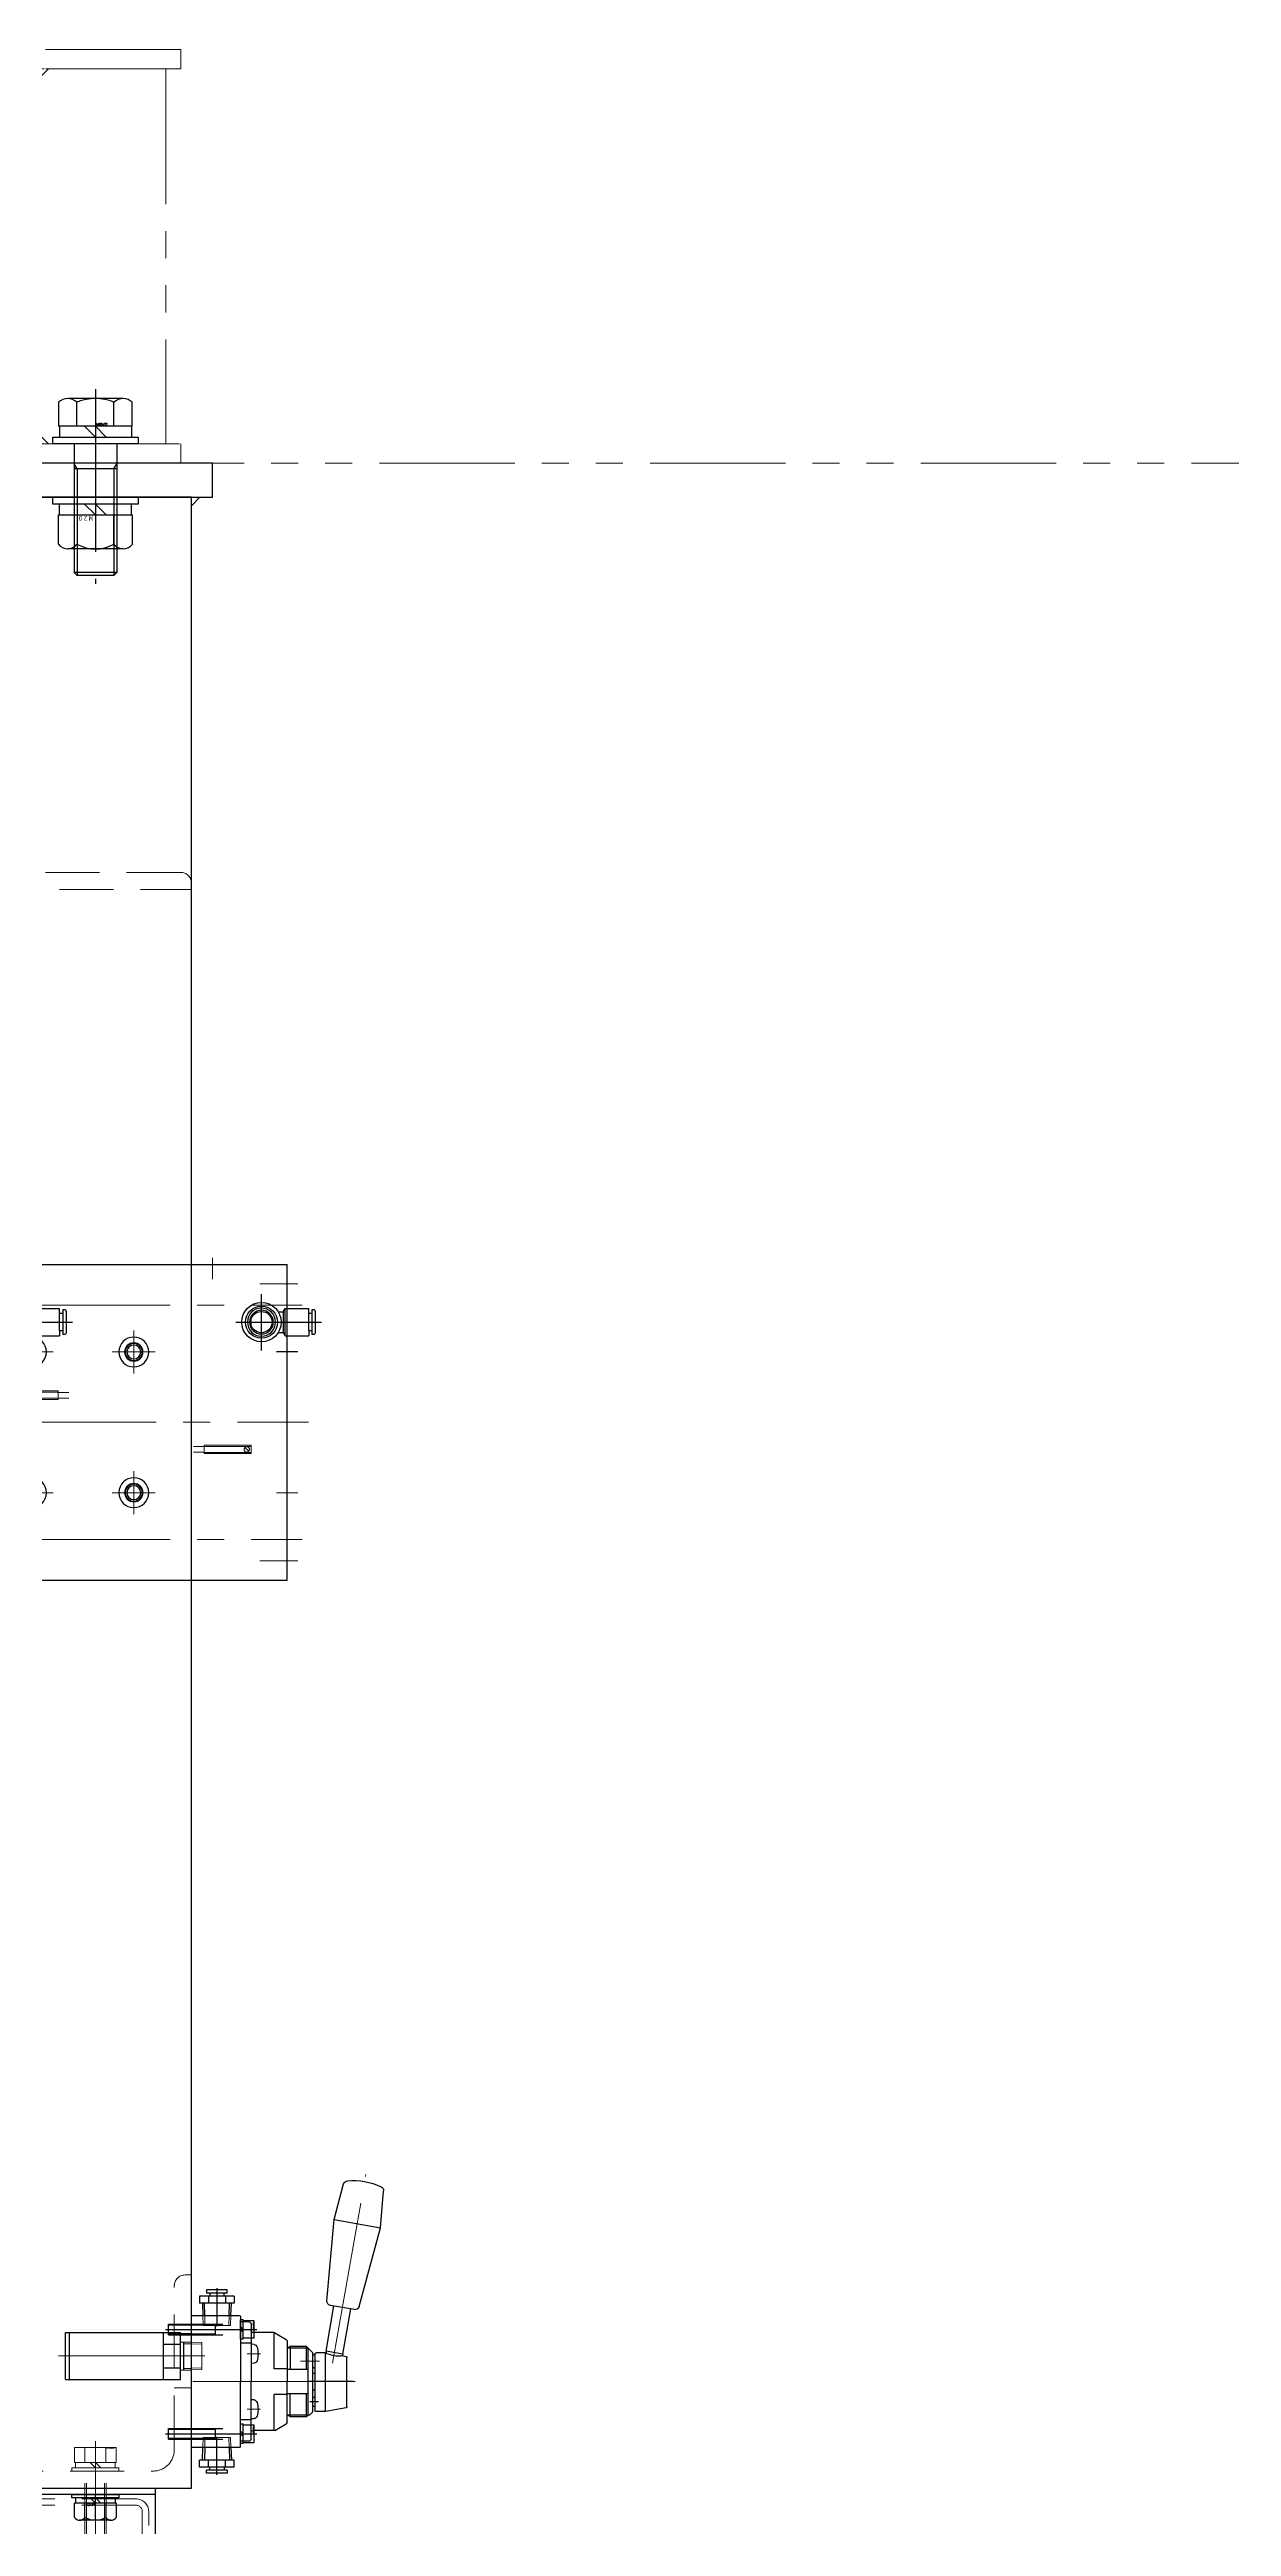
# Model space of a CAD drawing. Header units: millimetres. Extents: x -8731 to 85711, y -14522 to 31379.
# Drawn here: x 73307 to 73862, y 6993 to 8155 of the extents above; entities that cross this region are included whole.
import ezdxf

# ---------------------------------------------------------------- set-up
doc = ezdxf.new("R2010")
doc.units = ezdxf.units.MM
doc.header["$LTSCALE"] = 4
for name, pattern in [('CENTER2', [28.575, 19.05, -3.175, 3.175, -3.175]), ('HIDDEN', [9.525, 6.35, -3.175]), ('PHANTOM2', [31.75, 15.875, -3.175, 3.175, -3.175, 3.175, -3.175])]:
    doc.linetypes.add(name, pattern=pattern)
for name, color, linetype, lineweight in [('01_NORMAL', 7, 'Continuous', 25), ('04_HIDDEN', 2, 'HIDDEN', 13), ('05_CENTER', 4, 'CENTER2', 13), ('06_PHANTOM', 2, 'PHANTOM2', 13), ('08_DIM', 3, 'Continuous', 13)]:
    doc.layers.add(name, color=color, linetype=linetype, lineweight=lineweight)
doc.layers.add('10_DRAFT', color=8, linetype='Continuous', lineweight=0, plot=False)
doc.styles.add('KANJI0', font='txt.shx', dxfattribs={"width": 0.9, "height": 30, "bigfont": 'bigfont'})
doc.styles.add('KSS_TXT', font='txt.shx', dxfattribs={"bigfont": 'extfont2.shx'})
doc.styles.add('KSS_TXT_L', font='txt.shx', dxfattribs={"height": 9, "bigfont": 'extfont2.shx'})
doc.styles.get("Standard").update_dxf_attribs({"font": 'txt.shx', "bigfont": 'extfont2.shx'})

# ---------------------------------------------------------------- blocks, each defined once
blk = doc.blocks.new('KK07194150698_1_1_1')
for p, q in [((-75, 194), (75, 194)), ((-75, 185), (-75, 194)), ((75, 185), (75, 194)), ((-75, 185), (-11, 185)), ((-3, 177), (-3, 17)), ((3, 17), (3, 177)), ((11, 185), (75, 185)), ((-11, 9), (-75, 9)), ((-75, 9), (-75, 0)), ((-75, 0), (75, 0)), ((75, 9), (11, 9)), ((75, 0), (75, 9))]:
    blk.add_line(p, q)
for centre, start, end in [((-11, 177), 0, 90), ((11, 177), 90, 180), ((-11, 17), 270, 0), ((11, 17), 180, 270)]:
    blk.add_arc(centre, 8, start, end)
at = {"flags": 3}
blk.add_attdef('PARAM', (0, 0), '', height=1, dxfattribs=at)
blk = doc.blocks.new('M20Nza_1_1_1')
at = {"color": 0}
for p, q in [((-13, 24.3), (13, 24.3)), ((-17.3, 8.3), (-17.3, 22)), ((-8.7, 22), (-8.7, 8.3)), ((8.6, 8.3), (8.6, 22)), ((17.3, 22), (17.3, 8.3)), ((17.3, 8.3), (-17.3, 8.3)), ((-16.9, 8.3), (-16.9, 3.2)), ((-5.1, 8.3), (0, 3.2)), ((0, 8.3), (5.1, 3.2)), ((16.9, 8.3), (16.9, 3.2))]:
    blk.add_line(p, q, dxfattribs=at)
at = {"color": 0, "linetype": 'CENTER2'}
blk.add_line((0, 0), (0, 24.3), dxfattribs=at)
at = {"color": 0}
blk.add_lwpolyline([(-20, 3.2), (20, 3.2), (20, 0), (-20, 0)], close=True, dxfattribs=at)
for centre, radius, start, end in [((-13, 19.1), 5.19, 33.626, 146.374), ((0, 7), 17.3, 60, 120), ((13, 19.1), 5.19, 33.626, 146.374)]:
    blk.add_arc(centre, radius, start, end, dxfattribs=at)
at = {"layer": '10_DRAFT', "style": 'KANJI0', "width": 0.82}
blk.add_text('Ｍ２０', height=2.14, dxfattribs=at).set_placement((0.9, 8.6))
blk = doc.blocks.new('A$C233716BE_1_1_1')
at = {"color": 0}
for p, q in [((-8.6, 61.7), (-10, 60.3)), ((-10, 0), (-10, 60.3)), ((-10, 60.3), (10, 60.3)), ((-8.6, 11.7), (-8.6, 61.7)), ((-8.6, 61.7), (8.6, 61.7)), ((10, 60.3), (8.6, 61.7)), ((8.6, 11.7), (8.6, 61.7)), ((10, 0), (10, 60.3)), ((-8.6, 11.7), (-10, 9.4)), ((-10, 11.7), (10, 11.7)), ((8.6, 11.7), (10, 9.4)), ((-17.3, -8.3), (-17.3, -19.5)), ((-17.3, -8.3), (17.3, -8.3)), ((-16.9, -8.3), (-16.9, -3.2)), ((-8.7, -8.3), (-8.7, -19.5)), ((0, -8.3), (-5.1, -3.2)), ((5.1, -8.3), (0, -3.2)), ((8.7, -8.3), (8.7, -19.5)), ((16.9, -8.3), (16.9, -3.2)), ((17.3, -19.5), (17.3, -8.3)), ((-13, -21.3), (13, -21.3))]:
    blk.add_line(p, q, dxfattribs=at)
at = {"color": 0, "linetype": 'CENTER2'}
blk.add_line((0, -25.6), (0, 65.7), dxfattribs=at)
at = {"color": 0}
blk.add_lwpolyline([(20, -3.2), (-20, -3.2), (-20, 0), (20, 0)], close=True, dxfattribs=at)
for centre, radius, start, end in [((-13, -15.3), 6, 224.6, 315.4), ((0, 0.6), 21.9, 246.6, 293.4), ((13, -15.3), 6, 224.6, 315.4)]:
    blk.add_arc(centre, radius, start, end, dxfattribs=at)
at = {"layer": '10_DRAFT', "style": 'KSS_TXT'}
blk.add_text('M20x70', height=1, rotation=180, dxfattribs=at).set_placement((-0.4, -8.8))
blk = doc.blocks.new('AN202-02a_1_1_1')
at = {"color": 0}
for p, q in [((-59.1, 11), (-13.1, 11)), ((-59.1, 11), (-59.1, -11)), ((-57.1, 11), (-57.1, -11)), ((-13.1, 11), (-5.1, 11)), ((-13.1, 11), (-13.1, -11)), ((-13.1, 5.5), (-5.1, 5.5)), ((-5.1, 11), (-5.1, -11)), ((-5.1, 6.7), (0, 6.5)), ((-3.5, 6.7), (-3.5, -6.7)), ((-3.5, 5.8), (0, 5.7)), ((-59.1, -11), (-13.1, -11)), ((-13.1, -5.5), (-5.1, -5.5)), ((-13.1, -11), (-5.1, -11)), ((-5.1, -6.7), (0, -6.5)), ((-3.5, -5.8), (0, -5.7))]:
    blk.add_line(p, q, dxfattribs=at)
at = {"layer": '05_CENTER', "color": 0}
blk.add_line((-62.3, 0), (4.9, 0), dxfattribs=at)
at = {"layer": '10_DRAFT'}
for p, q in [((0, 6.5), (4.9, 6.4)), ((0, -6.5), (0, 6.5)), ((0, 5.7), (4.9, 5.5)), ((4.9, 6.4), (4.9, -6.4)), ((0, -5.7), (4.9, -5.5)), ((0, -6.5), (4.9, -6.4))]:
    blk.add_line(p, q, dxfattribs=at)
blk = doc.blocks.new('KQ2H06-02Sa_1_1_1')
at = {"color": 0}
for p, q in [((4.8, 12), (-4.9, 12)), ((-4.9, 12), (-4.9, 10.5)), ((4.8, 10.5), (4.8, 12)), ((8.1, 9.1), (-8.1, 9.1)), ((-8.1, 9.1), (-8.1, 5.8)), ((8.1, 5.8), (-8.1, 5.8)), ((-6.8, 5.8), (-6.6, 0)), ((-5.7, 0), (-5.9, 5.8)), ((4.8, 10.5), (-4.9, 10.5)), ((-4, 9.1), (-4, 5.8)), ((-3.4, 10.5), (-3.4, 9.1)), ((3.4, 9.1), (3.4, 10.5)), ((4, 9.1), (4, 5.8)), ((5.7, 0), (5.9, 5.8)), ((6.6, 0), (6.8, 5.8)), ((8.1, 9.1), (8.1, 5.8))]:
    blk.add_line(p, q, dxfattribs=at)
at = {"color": 0, "linetype": 'CENTER2'}
blk.add_line((0, 12.8), (0, -4.7), dxfattribs=at)
at = {"layer": '10_DRAFT'}
for p, q in [((-6.6, 0), (6.6, 0)), ((-5.6, -4.7), (-5.7, 0)), ((5.6, -4.7), (5.7, 0)), ((6.4, -4.7), (6.6, 0)), ((-6.6, 0), (-6.4, -4.7)), ((6.4, -4.7), (-6.4, -4.7))]:
    blk.add_line(p, q, dxfattribs=at)
blk = doc.blocks.new('VH202-02a_1_1_1')
at = {"color": 0}
for p, q in [((35.2, 78.7), (72.2, 88.7)), ((72.2, 88.7), (89.4, 90.2)), ((76.1, 67), (72.2, 88.7)), ((-12.3, 72.6), (-14, 63)), ((-11.8, 73), (11.3, 73)), ((0, 76), (0, 55)), ((12.1, 71.2), (11.8, 72.6)), ((12.9, 71.1), (12, 70.7)), ((12.9, 71.1), (34.1, 74.8)), ((12.9, 71.1), (14.3, 63.2)), ((33.8, 76.5), (34.8, 70.9)), ((34.8, 70.9), (35.7, 65.3)), ((76.1, 67), (92.7, 71.4)), ((-14, 63), (-14, 58.5)), ((-14, 63), (13.4, 63)), ((-9.5, 59.7), (-9.5, 55.6)), ((14.3, 63.2), (13.2, 63.3)), ((13.5, 62.8), (13.5, 58.5)), ((14.3, 63.2), (35.5, 66.9)), ((37.9, 63.6), (76.1, 67)), ((-16.5, 54), (-15.7, 54.8)), ((-16.5, 54), (-16.5, 46.3)), ((-16.5, 54), (-5.7, 54)), ((-15.7, 55.5), (-14.2, 57)), ((-15.7, 55.5), (-15.7, 54.8)), ((-15.7, 54.8), (15.7, 54.8)), ((-15.7, 54.8), (-15.7, 45.5)), ((-14.2, 57), (0, 57)), ((13.1, 58), (-13.5, 58)), ((-5.7, 54.8), (-5.7, 45)), ((-4, 58), (-4, 57)), ((0, 57), (13.5, 57)), ((4, 57), (4, 58)), ((5.7, 54.8), (5.7, 45)), ((5.7, 54), (16.5, 54)), ((12.3, 57), (12.3, 57)), ((15.7, 54.8), (13.5, 57)), ((15.7, 54.8), (15.7, 45.5)), ((16.5, 54), (15.7, 54.8)), ((16.5, 54), (16.5, 46.3)), ((-23, 38.9), (-6, 38.9)), ((-23, 38.7), (-23, 29)), ((-22.9, 39.2), (-19.8, 44.5)), ((-18.9, 45), (0, 45)), ((-16.5, 46.3), (-15.7, 45.5)), ((-16.5, 46.3), (-5.7, 46.3)), ((-6, 45), (-6, 38.9)), ((18.9, 45), (0, 45)), ((16.5, 46.3), (5.7, 46.3)), ((6, 45), (6, 38.9)), ((6, 38.9), (23, 38.9)), ((16.5, 46.3), (15.7, 45.5)), ((22.9, 39.2), (19.8, 44.5)), ((23, 38.7), (23, 29)), ((-28, 27), (-28, 23)), ((-27, 28), (0, 28)), ((-18, 28), (-18, 23)), ((-17.4, 29.5), (-17.5, 28)), ((-8.6, 29.5), (-8.5, 28)), ((27, 28), (0, 28)), ((8.6, 29.5), (8.5, 28)), ((17.4, 29.5), (17.5, 28)), ((18, 28), (18, 23)), ((28, 27), (28, 23)), ((-31, 22.5), (-31, 0)), ((-30.5, 23), (0, 23)), ((30.5, 23), (0, 23)), ((31, 0), (31, 22.5)), ((-31, 0), (31, 0))]:
    blk.add_line(p, q, dxfattribs=at)
for centre, radius, start, end in [((89.6, 88.2), 2, 25.5521, 95.0001), ((64.3, 76.1), 30, 354.4478, 25.5522), ((-11.8, 72.5), 0.5, 89.9998, 170), ((11.3, 72.5), 0.5, 9.9999, 89.9981), ((25.8, 69.2), 13.9, 171.8772, 207.6249), ((35.7, 76.8), 2, 105, 189.9999), ((92.2, 73.4), 2, 284.9999, 354.4476), ((-13.5, 58.5), 0.5, 180, 269.9999), ((13, 58.5), 0.5, 281.5389, 0), ((37.7, 65.6), 2, 190, 275), ((-9.5, 58.6), 2.5, 194.4749, 220.5396), ((-9.5, 58.6), 2.5, 319.4604, 345.5251), ((5.7, 57), 1, 0, 90), ((13.3, 57), 1, 101.5371, 180.0002), ((-22, 38.7), 1, 150.0001, 180.0002), ((-18.9, 44), 1, 89.9997, 149.9998), ((-16.2, 45.5), 0.5, 270, 360), ((16.2, 45.5), 0.5, 180, 270), ((18.9, 44), 1, 30.0002, 90.0004), ((22, 38.7), 1, 0, 29.9999), ((-27, 27), 1, 90, 180), ((-24, 29), 1, 270, 360), ((-15.8, 29.3), 1.6, 105.494, 174.9999), ((-13, 19.3), 12, 74.5061, 105.4944), ((-10.2, 29.3), 1.6, 5.0001, 74.506), ((10.2, 29.3), 1.6, 105.494, 174.9999), ((13, 19.3), 12, 74.5061, 105.4944), ((15.8, 29.3), 1.6, 5.0001, 74.506), ((24, 29), 1, 180, 270), ((27, 27), 1, 0, 90), ((-30.5, 22.5), 0.5, 90, 180), ((30.5, 22.5), 0.5, 0, 90)]:
    blk.add_arc(centre, radius, start, end, dxfattribs=at)
at = {"layer": '05_CENTER', "color": 0}
for p, q in [((8.6, 66.3), (97.1, 81.9)), ((0, 76.9), (0, 0)), ((9.5, 60.1), (9.5, 51.2)), ((-24.5, 25.5), (-24.5, -3.4)), ((-13, 32.4), (-13, 26.2)), ((13, 32.4), (13, 26.2)), ((24.5, 25.5), (24.5, -3.4)), ((-33.1, 12), (-25.9, 12)), ((33.1, 12), (25.9, 12)), ((12, 6.4), (12, -2.4))]:
    blk.add_line(p, q, dxfattribs=at)
at = {"color": 0, "rotation": 90}
blk.add_blockref('KQ2H06-02Sa_1_1_1', (-31, 12), dxfattribs=at)
at = {"color": 0, "xscale": -1, "rotation": 270}
blk.add_blockref('KQ2H06-02Sa_1_1_1', (31, 12), dxfattribs=at)
blk = doc.blocks.new('A$C7F2E56CE_1_1_1')
at = {"color": 4}
blk.add_blockref('VH202-02a_1_1_1', (0, 0), dxfattribs=at)
at = {"color": 4, "rotation": 90}
blk.add_blockref('AN202-02a_1_1_1', (12, 0), dxfattribs=at)
blk = doc.blocks.new('A$C169829DD_1_1_1')
at = {"color": 0}
for p, q in [((-4.6, 1.3), (-4.6, 0)), ((-4.6, 1.3), (4.6, 1.3)), ((-4.6, 0), (4.6, 0)), ((4.2, 6.3), (-4.2, 6.3)), ((-4.2, 6.3), (-4.2, 1.3)), ((0, 0), (-1.3, 1.3)), ((0, 1.3), (1.3, 0)), ((4.2, 1.3), (4.2, 6.3)), ((4.6, 0), (4.6, 1.3))]:
    blk.add_line(p, q, dxfattribs=at)
at = {"color": 0, "linetype": 'HIDDEN'}
for p, q in [((-2.5, -33.7), (-2.5, 0)), ((2.5, -33.7), (2.5, 0)), ((-2.5, -11.7), (2.5, -11.7)), ((-2.1, -33.7), (-2.1, -11.7)), ((2.1, -33.7), (2.1, -11.7)), ((-2.5, -33.7), (2.5, -33.7))]:
    blk.add_line(p, q, dxfattribs=at)
at = {"color": 0, "linetype": 'CENTER2'}
blk.add_line((0, -35.2), (0, 7.8), dxfattribs=at)
at = {"layer": '10_DRAFT', "style": 'KSS_TXT_L'}
blk.add_text('CS-M5x35L,SW', height=0.3, dxfattribs=at).set_placement((0.4, 6))
blk = doc.blocks.new('A$C25D70F81_1_1_1')
at = {"rotation": 270}
for name, p in [('A$C7F2E56CE_1_1_1', (0, 0)), ('A$C169829DD_1_1_1', (23, 24.5)), ('A$C169829DD_1_1_1', (23, -24.5))]:
    blk.add_blockref(name, p, dxfattribs=at)
blk = doc.blocks.new('M8Tz_1_1_1')
at = {"color": 0}
for radius in [4, 3.25]:
    blk.add_circle((0, 0), radius, dxfattribs=at)
at = {"layer": '05_CENTER'}
for p, q in [((6.9, 0), (-6.9, 0)), ((0, -6.9), (0, 6.9))]:
    blk.add_line(p, q, dxfattribs=at)
blk = doc.blocks.new('A$C448B04A9_1_1_1')
at = {"color": 0}
for p, q in [((3, 100), (0, 100)), ((0, 0), (0, 100)), ((8, 18), (8, 95)), ((0, 0), (100, 0)), ((95, 8), (18, 8)), ((100, 3), (100, 0))]:
    blk.add_line(p, q, dxfattribs=at)
for centre, radius, start, end in [((3, 95), 5, 0, 90), ((18, 18), 10, 180, 270), ((95, 3), 5, 0, 90)]:
    blk.add_arc(centre, radius, start, end, dxfattribs=at)
blk = doc.blocks.new('A$C2B5B3F11_1_1_1')
at = {"color": 0}
for points in [[(2660, 0), (2540, 0), (2540, -16), (2660, -16)], [(2550, -950), (2650, -950), (2650, -16), (2550, -16)]]:
    blk.add_lwpolyline(points, close=True, dxfattribs=at)
at = {"layer": '04_HIDDEN'}
for p, q in [((2650, -873), (2642, -873)), ((2650, -873), (2642, -873)), ((2650, -873.5), (2642, -873.5)), ((2650, -877.5), (2642, -877.5)), ((2650, -878), (2642, -878)), ((2650, -903), (2642, -903)), ((2650, -922), (2642, -922)), ((2650, -922.5), (2642, -922.5)), ((2650, -926.5), (2642, -926.5)), ((2650, -927), (2642, -927))]:
    blk.add_line(p, q, dxfattribs=at)
at = {"layer": '05_CENTER'}
for p, q in [((2605, 16.1), (2605, -31.6)), ((2654.1, -875.5), (2638, -875.5)), ((2654.1, -924.5), (2638, -924.5)), ((2605, -933.8), (2605, -958.2))]:
    blk.add_line(p, q, dxfattribs=at)
at = {"layer": '08_DIM'}
blk.add_lwpolyline([(2650, -16), (2654, -16), (2650, -20), (2650, -20)], close=True, dxfattribs=at)
at = {"layer": '10_DRAFT'}
blk.add_line((2650, -888), (2642, -888), dxfattribs=at)
at = {"extrusion": (0, 0, -1), "zscale": -1, "rotation": 180}
for p in [(-2623, -417), (-2623, -483)]:
    blk.add_blockref('M8Tz_1_1_1', p, dxfattribs=at)
at = {"layer": '04_HIDDEN'}
blk.add_blockref('A$C448B04A9_1_1_1', (2550, -200), dxfattribs=at)
at = {"layer": '04_HIDDEN', "extrusion": (0, 0, -1), "zscale": -1}
blk.add_blockref('A$C448B04A9_1_1_1', (-2650, -950), dxfattribs=at)
blk = doc.blocks.new('MUCAP206Ja_1_1_1')
at = {"color": 0}
for p, q in [((-4, 83.4), (-4, 84.6)), ((-3.3, 88.8), (-2.4, 91.5)), ((-3.3, 88.8), (3.3, 88.8)), ((3, 83), (-3, 83)), ((-2.8, 87.1), (2.8, 87.1)), ((-2.4, 91.5), (2.4, 91.5)), ((-2, 84.6), (-2, 83.4)), ((2, 84.6), (2, 83.4)), ((3.3, 88.8), (2.4, 91.5)), ((4, 84.6), (4, 83.4)), ((-3, 63.4), (-2.1, 63.9)), ((3, 63.4), (-3, 63.4)), ((-3, 62.9), (-3, 63.4)), ((-2.4, 63), (-2.4, 63.7)), ((2.1, 63.9), (-2.1, 63.9)), ((3, 63.4), (2.1, 63.9)), ((2.4, 63), (2.4, 63.7)), ((3, 62.9), (3, 63.4)), ((-41.2, 21.5), (-38.7, 46.6)), ((41.2, 21.5), (38.7, 46.6)), ((-41.4, 20.3), (-40, 45.1)), ((-18.8, 35.5), (-19.3, 35.2)), ((-19.3, 35.2), (-16.3, 30.1)), ((-19.3, 35.2), (-19.3, 34.2)), ((-18.6, 35), (-19.3, 34.6)), ((41.4, 20.3), (40, 45.1)), ((-19.3, 34.2), (-17.1, 30.6)), ((-16.3, 30.1), (-17.1, 30.6)), ((-16.2, 30.7), (-16.8, 30.4)), ((-15.8, 30.3), (-16.3, 30.1)), ((-77.7, 13.2), (-33.7, 14.8)), ((-75.5, 17), (-75.5, 15.2)), ((-74.5, 18), (-43.4, 18)), ((60.4, 13.8), (33.7, 14.8)), ((74.5, 18), (43.4, 18)), ((62.5, 17), (62.5, 15.8)), ((75.5, 17), (75.5, 15.2)), ((77.7, 13.2), (77.4, 13.2)), ((-82.5, 8.2), (-82.5, 0)), ((-82.5, 0), (-29.5, 0)), ((-29.5, 0), (-28.5, 1)), ((-28.5, 9.8), (-28.5, 1)), ((-28.1, 1), (28.1, 1)), ((28.5, 9.8), (28.5, 1)), ((29.5, 0), (28.5, 1)), ((82.5, 0), (29.5, 0)), ((82.5, 8.2), (82.5, 0))]:
    blk.add_line(p, q, dxfattribs=at)
for radius in [32, 29.8, 20.2, 15]:
    blk.add_circle((0, 42.9), radius, dxfattribs=at)
for centre, radius, start, end in [((0, 42.9), 40.1, 3.0846, 176.9154), ((0, 42.9), 38.9, 5.5232, 174.4768), ((-3, 83.4), 1.56, 49.7398, 130.2602), ((-3, 84.6), 1.56, 229.7398, 310.2602), ((0, 88.8), 3.3, 180, 208.0616), ((-8.8, 87.4), 6, 336.1715, 353.8983), ((-3.6, 86.9), 0.8, 353.8983, 28.0616), ((0, 79.3), 5.7, 69.2291, 110.7709), ((0, 88.7), 5.7, 249.2291, 290.7709), ((0, 90), 1.59, 69.555, 110.445), ((3, 83.4), 1.56, 49.7398, 130.2602), ((3, 84.6), 1.56, 229.7398, 310.2602), ((3.6, 86.9), 0.8, 151.9384, 186.1017), ((8.8, 87.4), 6, 186.1017, 203.8285), ((0, 88.8), 3.3, 331.9384, 0), ((0, 42.9), 33, 0, 180), ((112.9, 46.6), 146, 181.901, 193.2451), ((-112.9, 46.6), 146, 346.7549, 358.099), ((-77.5, 8.2), 5, 92.1211, 180), ((-77.5, 15.2), 2, 272.1211, 0), ((-74.5, 17), 1, 90, 180), ((-49.1, 22.2), 8, 272.1211, 354.4768), ((-43.4, 20), 2, 270, 312.599), ((-33.5, 9.8), 5, 0, 92.1211), ((0, 123.4), 114, 254.7154, 285.2846), ((33.5, 9.8), 5, 87.8789, 180), ((49.1, 22.2), 8, 185.5232, 267.8789), ((43.4, 20), 2, 227.401, 270), ((60.5, 15.8), 2, 267.8789, 0), ((63.5, 17), 1, 90, 180), ((74.5, 17), 1, 0, 90), ((77.5, 15.2), 2, 180, 267.8789), ((77.5, 8.2), 5, 0, 87.8789), ((-28.1, 0), 1, 90, 135), ((28.1, 0), 1, 45, 90)]:
    blk.add_arc(centre, radius, start, end, dxfattribs=at)
at = {"layer": '04_HIDDEN', "color": 0}
for p, q in [((-71, 18), (-71, 0)), ((-50, 18), (-50, 0)), ((50, 18), (50, 0)), ((71, 18), (71, 0))]:
    blk.add_line(p, q, dxfattribs=at)
at = {"layer": '05_CENTER', "color": 0}
for p, q in [((0, 93.1), (0, 0)), ((-45.2, 42.9), (45.2, 42.9)), ((-20.8, 30.9), (-10.4, 36.9)), ((-60.5, 23), (-60.5, -5)), ((60.5, 23), (60.5, -5))]:
    blk.add_line(p, q, dxfattribs=at)
at = {"layer": '10_DRAFT'}
blk.add_circle((0, 42.9), 25, dxfattribs=at)
blk = doc.blocks.new('M14Nza_1_1_1')
at = {"color": 0}
for p, q in [((-12.7, 15.4), (-12.7, 6.1)), ((-9.5, 17.1), (9.5, 17.1)), ((-6.4, 6.1), (-6.4, 15.4)), ((6.4, 15.4), (6.4, 6.1)), ((12.7, 15.4), (12.7, 6.1)), ((-12.7, 6.1), (12.7, 6.1)), ((-12.2, 2.6), (-12.2, 6.1)), ((-3.5, 6.1), (0, 2.6)), ((0, 6.1), (3.5, 2.6)), ((12.2, 6.1), (12.2, 2.6))]:
    blk.add_line(p, q, dxfattribs=at)
at = {"color": 0, "linetype": 'CENTER2'}
blk.add_line((0, 0), (0, 17.1), dxfattribs=at)
at = {"color": 0}
blk.add_lwpolyline([(-15, 0), (15, 0), (15, 2.6), (-15, 2.6)], close=True, dxfattribs=at)
for centre, radius, start, end in [((-9.5, 13.3), 3.81, 33.626, 146.374), ((0, 4.4), 12.7, 60, 120), ((9.5, 13.3), 3.81, 33.626, 146.374)]:
    blk.add_arc(centre, radius, start, end, dxfattribs=at)
at = {"layer": '10_DRAFT', "ltscale": 3, "style": 'KANJI0', "width": 0.82}
blk.add_text('Ｍ１４', height=1.5, dxfattribs=at).set_placement((0.4, 6.2))
blk = doc.blocks.new('A$C05FE0EC2_1_1_1')
at = {"color": 0, "linetype": 'CENTER2'}
blk.add_line((0, -19), (0, 14), dxfattribs=at)
at = {"color": 0}
for p, q in [((-11, 1.5), (11, 1.5)), ((-11, 1.5), (-11, 0)), ((-11, 0), (11, 0)), ((-9.8, 11), (9.8, 11)), ((-9.8, 4), (-9.8, 11)), ((9.8, 4), (-9.8, 4)), ((-9.3, 4), (-9.3, 1.5)), ((-4.9, 4), (-4.9, 11)), ((0, 1.5), (-2.5, 4)), ((0, 4), (2.5, 1.5)), ((4.9, 4), (4.9, 11)), ((9.2, 1.5), (9.2, 4)), ((9.8, 4), (9.8, 11)), ((11, 0), (11, 1.5))]:
    blk.add_line(p, q, dxfattribs=at)
at = {"color": 0, "linetype": 'HIDDEN'}
for p, q in [((-5, -16), (-5, 0)), ((-4.2, -16), (-4.2, 0)), ((4.2, -16), (4.2, 0)), ((5, -16), (5, 0)), ((-5, -16), (5, -16))]:
    blk.add_line(p, q, dxfattribs=at)
at = {"layer": '10_DRAFT', "style": 'KSS_TXT_L'}
blk.add_text('BT-M10x20L,SW,PW', height=0.3, dxfattribs=at).set_placement((5.2, 10.7))
blk = doc.blocks.new('A$C2B91780A_1_1_1')
at = {"color": 0}
for p, q in [((-7, 42.1), (-5.6, 43.5)), ((-7, 0), (-7, 42.1)), ((-7, 42.1), (7, 42.1)), ((-5.6, 43.5), (5.6, 43.5)), ((-5.6, 0), (-5.6, 43.5)), ((7, 42.1), (5.6, 43.5)), ((5.6, 0), (5.6, 43.5)), ((7, 0), (7, 42.1)), ((-14, -3), (-14, 0)), ((-14, 0), (14, 0)), ((14, 0), (14, -3)), ((14, -3), (-14, -3)), ((-12.7, -15.8), (-12.7, -6.5)), ((-12.7, -6.5), (12.7, -6.5)), ((-12.2, -6.5), (-12.2, -3)), ((-6.4, -15.8), (-6.4, -6.5)), ((0.6, -6.5), (-0.6, -3)), ((6.4, -6.5), (6.4, -15.8)), ((12.2, -3), (12.2, -6.5)), ((12.7, -15.8), (12.7, -6.5)), ((9.5, -17.5), (-9.5, -17.5))]:
    blk.add_line(p, q, dxfattribs=at)
at = {"color": 0, "linetype": 'CENTER2'}
blk.add_line((0, 46.1), (0, -21.2), dxfattribs=at)
at = {"color": 0}
for centre, radius, start, end in [((-9.5, -13.7), 3.81, 213.626, 326.374), ((0, -4.8), 12.7, 240, 300), ((9.5, -13.7), 3.81, 213.626, 326.374)]:
    blk.add_arc(centre, radius, start, end, dxfattribs=at)
at = {"layer": '10_DRAFT', "ltscale": 3, "style": 'KANJI0', "width": 0.82}
blk.add_text('M14x50', height=1, rotation=180, dxfattribs=at).set_placement((-0.5, -6.6))
blk = doc.blocks.new('A$C197C4387_1_1_1')
at = {"color": 0}
for p, q in [((25, 85), (6, 85)), ((25, 82), (6, 82)), ((25, 82), (25, 85)), ((50, 85), (25.8, 85)), ((50, 82), (25.8, 82)), ((50, 82), (50, 85)), ((0, 79), (0, -79)), ((3, -79), (3, 79)), ((25, -82), (6, -82)), ((6, -85), (25, -85)), ((25, -85), (25, -82)), ((50, -82), (25.8, -82)), ((50, -85), (25.8, -85)), ((50, -82), (50, -85))]:
    blk.add_line(p, q, dxfattribs=at)
for centre, radius, start, end in [((6, 79), 6, 90, 180), ((6, 79), 3, 90, 180), ((6, -79), 6, 180, 270), ((6, -79), 3, 180, 270)]:
    blk.add_arc(centre, radius, start, end, dxfattribs=at)
at = {"layer": '05_CENTER'}
for p, q in [((9.2, 65), (-6.2, 65)), ((9.2, 60.5), (-6.2, 60.5)), ((9.2, -60.5), (-6.2, -60.5)), ((9.2, -65), (-6.2, -65))]:
    blk.add_line(p, q, dxfattribs=at)
blk = doc.blocks.new('A$C6FDC4AF3_1_1_1')
at = {"color": 0}
for radius in [40, 30.5, 20.5]:
    blk.add_circle((0, 0), radius, dxfattribs=at)
at = {"layer": '05_CENTER'}
for p, q in [((0, -45.6), (0, 45.6)), ((45.6, 0), (-45.6, 0))]:
    blk.add_line(p, q, dxfattribs=at)
blk = doc.blocks.new('A$C6A332CFA_1_1_1')
at = {"color": 0}
for radius in [30, 20]:
    blk.add_circle((0, 0), radius, dxfattribs=at)
at = {"layer": '01_NORMAL'}
blk.add_circle((0, 0), 15, dxfattribs=at)
at = {"layer": '10_DRAFT'}
for p, q in [((0, -34.5), (0, 34.5)), ((34.5, 0), (-34.5, 0))]:
    blk.add_line(p, q, dxfattribs=at)
blk = doc.blocks.new('SCSPJ40-12a_1_1')
at = {"color": 0}
for p, q in [((-1, 20), (-1, 30)), ((1, 20), (1, 30)), ((-1, -20), (-1, -30)), ((1, -20), (1, -30))]:
    blk.add_line(p, q, dxfattribs=at)
for radius, start, end in [(30, 91.9102, 268.0898), (30, 271.9102, 88.0898), (20, 92.866, 267.134), (20, 272.866, 87.134)]:
    blk.add_arc((0, 0), radius, start, end, dxfattribs=at)
at = {"layer": '04_HIDDEN', "color": 0}
for p, q in [((-13.2, 27), (-1, 27)), ((-12, 27.5), (-1, 27.5)), ((1, 27.8), (6, 27.8)), ((6, 20.5), (6, 29.4)), ((-19.8, 22.5), (-1, 22.5)), ((-19.2, 23.1), (-1, 23.1)), ((1, 22.2), (6, 22.2)), ((6, 20.5), (21.9, 20.5)), ((-19.8, -22.5), (-1, -22.5)), ((-19.2, -23.1), (-1, -23.1)), ((1, -22.2), (6, -22.2)), ((6, -20.5), (6, -29.4)), ((6, -20.5), (21.9, -20.5)), ((-13.2, -27), (-1, -27)), ((-12, -27.5), (-1, -27.5)), ((1, -27.8), (6, -27.8))]:
    blk.add_line(p, q, dxfattribs=at)
at = {"layer": '05_CENTER', "color": 0}
for p, q in [((-19.2, 25), (19.2, 25)), ((0, 32.3), (0, -32.3)), ((-32.3, 0), (32.3, 0)), ((-19.2, -25), (19.2, -25))]:
    blk.add_line(p, q, dxfattribs=at)
blk = doc.blocks.new('A$C235153E3_1_1')
for name in ['A$C6FDC4AF3_1_1_1', 'A$C6A332CFA_1_1_1']:
    blk.add_blockref(name, (0, 0))
at = {"color": 4}
blk.add_blockref('SCSPJ40-12a_1_1', (0, 0), dxfattribs=at)
blk = doc.blocks.new('A$C1B385A3F_1_1_1')
at = {"color": 4, "rotation": 90}
blk.add_blockref('MUCAP206Ja_1_1_1', (42.9, 0), dxfattribs=at)
blk.add_blockref('A$C197C4387_1_1_1', (42.9, 0))
at = {"rotation": 90}
for name, p in [('A$C2B91780A_1_1_1', (45.9, 60.5)), ('M14Nza_1_1_1', (24.9, 60.5)), ('M14Nza_1_1_1', (24.9, -60.5)), ('A$C2B91780A_1_1_1', (45.9, -60.5))]:
    blk.add_blockref(name, p, dxfattribs=at)
at = {"layer": '04_HIDDEN', "rotation": 90}
for name, p in [('A$C05FE0EC2_1_1_1', (42.9, 65)), ('A$C235153E3_1_1', (0, 0)), ('A$C05FE0EC2_1_1_1', (42.9, -65))]:
    blk.add_blockref(name, p, dxfattribs=at)
blk = doc.blocks.new('AS2201F-02-06c_1_1')
at = {"color": 0, "linetype": 'CENTER2'}
for p, q in [((0, 13.3), (0, -13.2)), ((12.1, 0), (-28.2, 0))]:
    blk.add_line(p, q, dxfattribs=at)
at = {"color": 0}
for p, q in [((-25.2, 0), (-25.2, 5.2)), ((-25.2, -5.2), (-25.2, 0)), ((-23.7, 5.7), (-24.7, 5.7)), ((-23.7, 4), (-23.7, 5.7)), ((-23.7, 4), (-22.2, 4)), ((-23.7, -5.7), (-23.7, 4)), ((-22.2, 4.4), (-22.2, 6.4)), ((-11.1, 6.4), (-22.2, 6.4)), ((-22.2, 3.9), (-22.2, 4.4)), ((-22.2, 3.9), (-22.2, -6.4)), ((-11.1, 6.4), (-11.1, -6.4)), ((-10.2, 4.9), (-11.1, 6.4)), ((-10.2, -4.9), (-10.2, 4.9)), ((-7.8, 4.9), (-10.2, 4.9)), ((-24.7, -5.7), (-23.7, -5.7)), ((-23.7, -4), (-22.2, -4)), ((-11.1, -6.4), (-22.2, -6.4)), ((-10.2, -4.9), (-11.1, -6.4)), ((-7.8, -4.9), (-10.2, -4.9))]:
    blk.add_line(p, q, dxfattribs=at)
for radius in [9.25, 7.5, 5]:
    blk.add_circle((0, 0), radius, dxfattribs=at)
for centre, start, end in [((-24.7, 5.2), 90, 180), ((-24.7, -5.2), 180, 270)]:
    blk.add_arc(centre, 0.5, start, end, dxfattribs=at)
blk = doc.blocks.new('MGPM50-100Za_1_1')
at = {"color": 0}
for p, q in [((0, 73), (0, -73)), ((12, 73), (0, 73)), ((12, 73), (12, -73)), ((108, 74), (252, 74)), ((108, 74), (108, -74)), ((252, 74), (252, -74)), ((108, 67.5), (12, 67.5)), ((108, 42.5), (12, 42.5)), ((108, 9), (12, 9)), ((108, -9), (12, -9)), ((257, -33), (247, -33)), ((108, -42.5), (12, -42.5)), ((108, -67.5), (12, -67.5)), ((12, -73), (0, -73)), ((108, -74), (252, -74))]:
    blk.add_line(p, q, dxfattribs=at)
for centre, radius in [((132, 33), 7), ((132, 33), 4.3), ((180, 33), 7), ((180, 33), 4.3), ((132, -33), 7), ((132, -33), 4.3), ((180, -33), 7), ((180, -33), 4.3), ((123, -47), 6.58), ((123, -47), 5.54), ((239.9, -47), 6.58), ((239.9, -47), 5.54)]:
    blk.add_circle(centre, radius, dxfattribs=at)
at = {"layer": '04_HIDDEN', "color": 0}
for p, q in [((208, 14), (213, 14)), ((213, 10.7), (213, 14.7)), ((213, 14.7), (235, 14.7)), ((213, 14.1), (235, 14.1)), ((233.9, 13.6), (232.1, 11.8)), ((235, 10.7), (235, 14.7)), ((208, 11.4), (213, 11.4)), ((213, 11.3), (235, 11.3)), ((213, 10.7), (235, 10.7)), ((122.5, -10.7), (122.5, -14.7)), ((144.5, -10.7), (122.5, -10.7)), ((144.5, -11.3), (122.5, -11.3)), ((144.5, -10.7), (144.5, -14.7)), ((149.5, -11.4), (144.5, -11.4)), ((144.5, -14.1), (122.5, -14.1)), ((144.5, -14.7), (122.5, -14.7)), ((123.6, -13.6), (125.4, -11.8)), ((149.5, -14), (144.5, -14))]:
    blk.add_line(p, q, dxfattribs=at)
for centre in [(233, 12.7), (124.5, -12.7)]:
    blk.add_circle(centre, 1.25, dxfattribs=at)
at = {"layer": '05_CENTER', "color": 0}
for p, q in [((-4.7, 65), (16.3, 65)), ((75.3, 65), (96.3, 65)), ((239.2, 65), (257, 65)), ((6.5, 55), (259, 55)), ((132, 43.1), (132, 22.9)), ((180, 43.1), (180, 22.9)), ((-5, 33), (5, 33)), ((121.9, 33), (142.1, 33)), ((169.9, 33), (190.1, 33)), ((257, 33), (247, 33)), ((0, 0), (262, 0)), ((132, -22.9), (132, -43.1)), ((180, -22.9), (180, -43.1)), ((-5, -33), (5, -33)), ((121.9, -33), (142.1, -33)), ((169.9, -33), (190.1, -33)), ((123, -38.1), (123, -55.9)), ((239.9, -38.1), (239.9, -55.9)), ((6.5, -55), (259, -55)), ((114.1, -47), (131.9, -47)), ((231, -47), (248.8, -47)), ((-4.7, -65), (16.3, -65)), ((75.3, -65), (96.3, -65)), ((123, -77.2), (123, -67.2)), ((217, -77.2), (217, -67.2)), ((239.2, -65), (257, -65))]:
    blk.add_line(p, q, dxfattribs=at)
at = {"layer": '06_PHANTOM', "color": 0}
for p, q in [((80, 73), (80, -73)), ((92, 73), (80, 73)), ((92, 73), (92, -73)), ((92, -73), (80, -73))]:
    blk.add_line(p, q, dxfattribs=at)
at = {"color": 0, "xscale": -1}
for p in [(123, -47), (239.9, -47)]:
    blk.add_blockref('AS2201F-02-06c_1_1', p, dxfattribs=at)
blk = doc.blocks.new('A$C4B002268_1_1')
blk.add_blockref('A$C1B385A3F_1_1_1', (-177.9, -33))
at = {"color": 4, "xscale": -1, "rotation": 180}
blk.add_blockref('MGPM50-100Za_1_1', (-132, -33), dxfattribs=at)
at = {"layer": '06_PHANTOM'}
blk.add_blockref('A$C1B385A3F_1_1_1', (-97.9, -33), dxfattribs=at)
blk = doc.blocks.new('A$C60F5148B_1_1')
at = {"color": 0}
for p, q in [((-528, 595), (-570, 595)), ((-570, 595), (-570, 592)), ((-528, 597), (28, 597)), ((28, 595), (65, 595)), ((65, 595), (65, 592)), ((-570, 592), (-528, 592)), ((65, 592), (28, 592)), ((-528, 3), (28, 3))]:
    blk.add_line(p, q, dxfattribs=at)
blk.add_lwpolyline([(28, 0), (-528, 0), (-528, 600), (28, 600)], close=True, dxfattribs=at)
at = {"layer": '04_HIDDEN'}
for p, q in [((-557.5, 595), (-557.5, 592)), ((-546.5, 595), (-546.5, 592)), ((-525, 589), (-525, 11)), ((-522, 11), (-522, 589)), ((22, 11), (22, 589)), ((25, 589), (25, 11)), ((-310, 13), (-310, 8)), ((-195, 18), (-305, 18)), ((-190, 8), (-190, 13)), ((-519, 8), (19, 8)), ((-519, 5), (19, 5))]:
    blk.add_line(p, q, dxfattribs=at)
for centre, radius in [((-250, 495), 92.5), ((-278.7, 564.3), 9.5), ((-221.3, 564.3), 9.5), ((-250, 495), 44.5), ((-250, 495), 41.5), ((-319.3, 523.7), 9.5), ((-180.7, 523.7), 9.5), ((-319.3, 466.3), 9.5), ((-180.7, 466.3), 9.5), ((-278.7, 425.7), 9.5), ((-221.3, 425.7), 9.5), ((-250, 350), 60)]:
    blk.add_circle(centre, radius, dxfattribs=at)
for centre, radius, start, end in [((-528, 589), 6, 0, 90), ((28, 589), 6, 90, 180), ((-528, 589), 3, 0, 90), ((28, 589), 3, 90, 180), ((-305, 13), 5, 90, 180), ((-195, 13), 5, 0, 90), ((-519, 11), 6, 180, 270), ((-519, 11), 3, 180, 270), ((19, 11), 6, 270, 0), ((19, 11), 3, 270, 0)]:
    blk.add_arc(centre, radius, start, end, dxfattribs=at)
at = {"layer": '05_CENTER'}
for p, q in [((-375, 588.8), (-375, 608.2)), ((-250, -12.8), (-250, 611.6)), ((-125, 588.8), (-125, 608.2)), ((-552, 583.8), (-552, 603.2)), ((-284.5, 578.3), (-272.9, 550.3)), ((-215.5, 578.3), (-227.1, 550.3)), ((-333.3, 529.5), (-305.3, 517.9)), ((-166.7, 529.5), (-194.7, 517.9)), ((-350.6, 495), (-149.4, 495)), ((-333.3, 460.5), (-305.3, 472.1)), ((-166.7, 460.5), (-194.7, 472.1)), ((-284.5, 411.7), (-272.9, 439.7)), ((-215.5, 411.7), (-227.1, 439.7)), ((-328.9, 350), (-171.1, 350)), ((-500, -8.2), (-500, 11.2)), ((0, -8.2), (0, 11.2))]:
    blk.add_line(p, q, dxfattribs=at)
blk.add_circle((-250, 495), 75, dxfattribs=at)
at = {"layer": '06_PHANTOM', "color": 4}
blk.add_line((22, 485), (-522, 485), dxfattribs=at)
blk = doc.blocks.new('A$C1A3C2C0C_1_1_1')
at = {"color": 0, "linetype": 'CENTER2'}
blk.add_line((0, -34), (0, 14), dxfattribs=at)
at = {"color": 0}
for p, q in [((-11, 1.5), (11, 1.5)), ((-11, 1.5), (-11, 0)), ((-9.8, 11), (9.8, 11)), ((-9.8, 4), (-9.8, 11)), ((9.8, 4), (-9.8, 4)), ((-9.3, 4), (-9.3, 1.5)), ((-4.9, 4), (-4.9, 11)), ((0, 1.5), (-2.5, 4)), ((0, 4), (2.5, 1.5)), ((4.9, 4), (4.9, 11)), ((9.2, 1.5), (9.2, 4)), ((9.8, 4), (9.8, 11)), ((11, 0), (11, 1.5)), ((-11, 0), (11, 0))]:
    blk.add_line(p, q, dxfattribs=at)
at = {"color": 0, "linetype": 'HIDDEN'}
for p, q in [((-5, -31), (-5, 0)), ((-4.2, -31), (-4.2, 0)), ((4.2, -31), (4.2, 0)), ((5, -31), (5, 0)), ((-5, -31), (5, -31))]:
    blk.add_line(p, q, dxfattribs=at)
at = {"layer": '10_DRAFT', "style": 'KSS_TXT_L'}
blk.add_text('BT-M10x35L,SW,PW', height=0.3, dxfattribs=at).set_placement((5.1, 10.7))
blk = doc.blocks.new('M10Nza_1_1_1')
at = {"color": 0}
for p, q in [((-7.3, 12), (7.4, 12)), ((-9.8, 4), (-9.8, 10.7)), ((-9.8, 4), (9.8, 4)), ((-9.2, 1.5), (-9.2, 4)), ((-4.9, 4), (-4.9, 10.7)), ((0, 1.5), (-2.5, 4)), ((0, 4), (2.5, 1.5)), ((4.9, 10.7), (4.9, 4)), ((9.2, 4), (9.2, 1.5)), ((9.8, 10.7), (9.8, 4))]:
    blk.add_line(p, q, dxfattribs=at)
at = {"color": 0, "linetype": 'CENTER2'}
blk.add_line((0, 12), (0, 0), dxfattribs=at)
at = {"color": 0}
blk.add_lwpolyline([(-11, 1.5), (11, 1.5), (11, 0), (-11, 0)], close=True, dxfattribs=at)
for centre, radius, start, end in [((-7.3, 9.1), 2.94, 33.626, 146.374), ((0, 2.2), 9.8, 60, 120), ((7.4, 9.1), 2.94, 33.626, 146.374)]:
    blk.add_arc(centre, radius, start, end, dxfattribs=at)
at = {"layer": '10_DRAFT', "style": 'KSS_TXT'}
blk.add_text('M10', height=1.25, dxfattribs=at).set_placement((0.3, 4.1))
blk = doc.blocks.new('A$C68303443_1_1')
for name, p in [('A$C60F5148B_1_1', (500, 0)), ('M10Nza_1_1_1', (0, 3))]:
    blk.add_blockref(name, p)
at = {"layer": '04_HIDDEN', "rotation": 180}
blk.add_blockref('A$C1A3C2C0C_1_1_1', (0, -8), dxfattribs=at)

msp = doc.modelspace()

# ---------------------------------------------------------------- linework, layer by layer
at = {"layer": '06_PHANTOM'}
msp.add_line((70033.15322, 7961.36791), (74058.6305, 7961.36791), dxfattribs=at)
msp.add_lwpolyline([(73306.93592, 8146.36791), (73361.93592, 8146.36791), (73361.93592, 7970.36791), (73306.93592, 7970.36791), (73296.93592, 7980.36791), (73296.93592, 8136.36791)], close=True, dxfattribs=at)

# ---------------------------------------------------------------- block references
at = {"rotation": 180}
for name, p in [('A$C233716BE_1_1_1', (73328.93592, 7970.36791)), ('M20Nza_1_1_1', (73328.93592, 7945.36791)), ('A$C68303443_1_1', (73328.93592, 7011.36791))]:
    msp.add_blockref(name, p, dxfattribs=at)
for name, p in [('A$C2B5B3F11_1_1_1', (70723.93592, 7961.36791)), ('A$C4B002268_1_1', (73298.93592, 7544.36791))]:
    msp.add_blockref(name, p)
at = {"xscale": -1, "rotation": 180}
msp.add_blockref('A$C25D70F81_1_1_1', (73373.93592, 7061.36792), dxfattribs=at)
at = {"layer": '06_PHANTOM', "xscale": -1}
msp.add_blockref('KK07194150698_1_1_1', (73293.93592, 7961.36791), dxfattribs=at)

doc.saveas('drawing.dxf')
